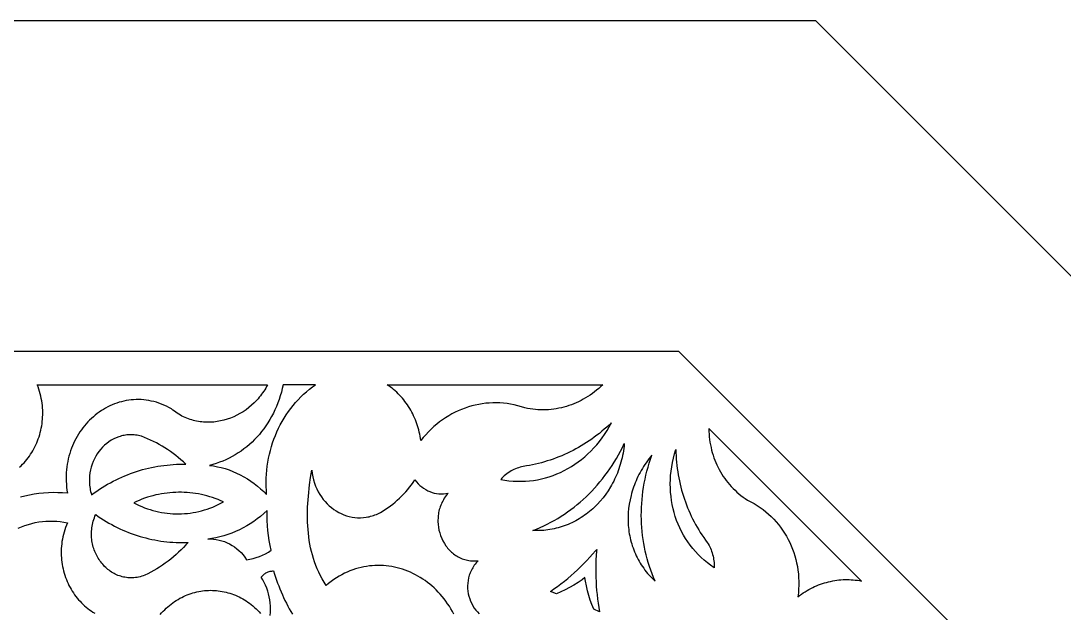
# Model space of a CAD drawing. Extents: x -3069 to -2029, y 258 to 1298.
# Drawn here: x -2453.9 to -2296.3, y 1208.2 to 1297.8 of the extents above; entities that cross this region are included whole.
import ezdxf

# ---------------------------------------------------------------- set-up
doc = ezdxf.new("R2010")
doc.units = 0
doc.layers.add('LAYER_1', color=18, linetype='CONTINUOUS')
doc.layers.add('LAYER_2', color=174, linetype='CONTINUOUS')

msp = doc.modelspace()

# ---------------------------------------------------------------- linework, layer by layer
at = {"layer": 'LAYER_1'}
for points in [[(-2333.8, 257.75), (-2029.19, 562.36), (-2029.19, 993.14), (-2333.8, 1297.75), (-2764.58, 1297.75), (-3069.19, 993.14), (-3069.19, 562.36), (-2764.58, 257.75)], [(-2414.2, 1242.74), (-2414.29, 1242.72), (-2414.41, 1242.15), (-2414.55, 1241.59), (-2414.71, 1241.04), (-2414.89, 1240.5), (-2415.08, 1239.97), (-2415.29, 1239.44), (-2415.52, 1238.93), (-2415.76, 1238.43), (-2416.02, 1237.93), (-2416.29, 1237.45), (-2416.58, 1236.98), (-2416.88, 1236.53), (-2417.2, 1236.08), (-2417.53, 1235.65), (-2417.87, 1235.23), (-2418.23, 1234.83), (-2418.6, 1234.44), (-2418.98, 1234.06), (-2419.38, 1233.7), (-2419.78, 1233.36), (-2420.2, 1233.03), (-2420.63, 1232.71), (-2421.06, 1232.42), (-2421.51, 1232.14), (-2421.97, 1231.87), (-2422.44, 1231.63), (-2422.92, 1231.4), (-2423.4, 1231.19), (-2423.9, 1231), (-2424.4, 1230.82), (-2424.91, 1230.67), (-2425.43, 1230.54), (-2424.82, 1230.45), (-2424.22, 1230.34), (-2423.63, 1230.2), (-2423.04, 1230.04), (-2422.46, 1229.84), (-2421.88, 1229.63), (-2421.32, 1229.38), (-2420.76, 1229.12), (-2420.22, 1228.82), (-2419.69, 1228.51), (-2419.17, 1228.17), (-2418.66, 1227.8), (-2418.16, 1227.41), (-2417.68, 1227), (-2417.22, 1226.57), (-2416.77, 1226.11), (-2416.81, 1226.74), (-2416.84, 1227.36), (-2416.85, 1227.98), (-2416.84, 1228.6), (-2416.81, 1229.21), (-2416.75, 1229.82), (-2416.68, 1230.43), (-2416.59, 1231.03), (-2416.49, 1231.63), (-2416.36, 1232.22), (-2416.21, 1232.8), (-2416.05, 1233.38), (-2415.87, 1233.95), (-2415.67, 1234.51), (-2415.46, 1235.06), (-2415.22, 1235.61), (-2414.97, 1236.14), (-2414.71, 1236.67), (-2414.43, 1237.19), (-2414.13, 1237.69), (-2413.81, 1238.19), (-2413.48, 1238.67), (-2413.14, 1239.14), (-2412.78, 1239.6), (-2412.4, 1240.04), (-2412.01, 1240.47), (-2411.6, 1240.89), (-2411.18, 1241.29), (-2410.75, 1241.68), (-2410.3, 1242.05), (-2409.84, 1242.4), (-2409.37, 1242.74)], [(-2398.58, 1242.74), (-2365.98, 1242.74), (-2366.28, 1242.45), (-2366.59, 1242.17), (-2366.91, 1241.91), (-2367.23, 1241.65), (-2367.55, 1241.41), (-2367.89, 1241.17), (-2368.23, 1240.95), (-2368.57, 1240.74), (-2368.92, 1240.54), (-2369.27, 1240.35), (-2369.63, 1240.17), (-2369.99, 1240.01), (-2370.36, 1239.85), (-2370.73, 1239.71), (-2371.1, 1239.58), (-2371.48, 1239.46), (-2371.86, 1239.35), (-2372.24, 1239.26), (-2372.62, 1239.17), (-2373.01, 1239.1), (-2373.4, 1239.04), (-2373.79, 1239), (-2374.18, 1238.96), (-2374.58, 1238.94), (-2374.97, 1238.93), (-2375.37, 1238.93), (-2375.77, 1238.95), (-2376.16, 1238.98), (-2376.56, 1239.02), (-2376.96, 1239.07), (-2377.35, 1239.14), (-2377.75, 1239.22), (-2378.28, 1239.39), (-2378.82, 1239.55), (-2379.36, 1239.68), (-2379.9, 1239.78), (-2380.44, 1239.87), (-2380.98, 1239.93), (-2381.52, 1239.97), (-2382.06, 1239.99), (-2382.6, 1239.99), (-2383.13, 1239.96), (-2383.67, 1239.92), (-2384.2, 1239.85), (-2384.73, 1239.76), (-2385.25, 1239.65), (-2385.78, 1239.52), (-2386.29, 1239.37), (-2386.8, 1239.2), (-2387.31, 1239.01), (-2387.81, 1238.79), (-2388.3, 1238.56), (-2388.78, 1238.31), (-2389.26, 1238.04), (-2389.73, 1237.75), (-2390.19, 1237.44), (-2390.64, 1237.11), (-2391.07, 1236.76), (-2391.5, 1236.39), (-2391.92, 1236), (-2392.33, 1235.6), (-2392.72, 1235.18), (-2393.1, 1234.73), (-2393.47, 1234.28), (-2393.52, 1234.61), (-2393.57, 1234.93), (-2393.63, 1235.26), (-2393.71, 1235.58), (-2393.78, 1235.9), (-2393.87, 1236.21), (-2393.97, 1236.53), (-2394.07, 1236.84), (-2394.18, 1237.14), (-2394.3, 1237.44), (-2394.42, 1237.74), (-2394.56, 1238.03), (-2394.7, 1238.32), (-2394.84, 1238.6), (-2395, 1238.88), (-2395.16, 1239.15), (-2395.32, 1239.42), (-2395.5, 1239.68), (-2395.68, 1239.94), (-2395.87, 1240.2), (-2396.06, 1240.44), (-2396.26, 1240.68), (-2396.47, 1240.92), (-2396.68, 1241.15), (-2396.9, 1241.37), (-2397.12, 1241.59), (-2397.35, 1241.8), (-2397.58, 1242), (-2397.83, 1242.19), (-2398.07, 1242.38), (-2398.32, 1242.57)], [(-2364.68, 1236.97), (-2365.03, 1236.64), (-2365.39, 1236.31), (-2365.75, 1236), (-2366.12, 1235.69), (-2366.5, 1235.38), (-2366.87, 1235.09), (-2367.26, 1234.8), (-2367.64, 1234.52), (-2368.04, 1234.25), (-2368.43, 1233.99), (-2368.83, 1233.74), (-2369.24, 1233.49), (-2369.64, 1233.25), (-2370.06, 1233.02), (-2370.47, 1232.8), (-2370.89, 1232.59), (-2371.31, 1232.39), (-2371.74, 1232.19), (-2372.17, 1232), (-2372.6, 1231.83), (-2373.04, 1231.66), (-2373.47, 1231.5), (-2373.92, 1231.34), (-2374.36, 1231.2), (-2374.81, 1231.07), (-2375.25, 1230.94), (-2375.71, 1230.83), (-2376.16, 1230.72), (-2376.62, 1230.62), (-2377.07, 1230.53), (-2377.53, 1230.46), (-2378, 1230.39), (-2378.24, 1230.33), (-2378.48, 1230.27), (-2378.71, 1230.19), (-2378.94, 1230.11), (-2379.17, 1230.02), (-2379.4, 1229.92), (-2379.62, 1229.81), (-2379.84, 1229.69), (-2380.05, 1229.56), (-2380.26, 1229.42), (-2380.47, 1229.28), (-2380.67, 1229.12), (-2380.86, 1228.96), (-2381.05, 1228.79), (-2381.23, 1228.61), (-2381.41, 1228.42), (-2380.79, 1228.31), (-2380.16, 1228.22), (-2379.54, 1228.16), (-2378.92, 1228.13), (-2378.3, 1228.13), (-2377.68, 1228.15), (-2377.07, 1228.2), (-2376.46, 1228.27), (-2375.85, 1228.37), (-2375.25, 1228.49), (-2374.66, 1228.64), (-2374.07, 1228.82), (-2373.49, 1229.01), (-2372.92, 1229.24), (-2372.35, 1229.48), (-2371.8, 1229.75), (-2371.25, 1230.04), (-2370.72, 1230.36), (-2370.2, 1230.7), (-2369.68, 1231.06), (-2369.18, 1231.44), (-2368.7, 1231.84), (-2368.22, 1232.26), (-2367.77, 1232.71), (-2367.32, 1233.17), (-2366.89, 1233.66), (-2366.48, 1234.16), (-2366.08, 1234.69), (-2365.7, 1235.23), (-2365.34, 1235.79), (-2365, 1236.38)], [(-2326.9, 1213.05), (-2349.95, 1236.1), (-2349.94, 1235.68), (-2349.92, 1235.27), (-2349.88, 1234.86), (-2349.84, 1234.45), (-2349.78, 1234.04), (-2349.71, 1233.64), (-2349.62, 1233.25), (-2349.53, 1232.85), (-2349.43, 1232.47), (-2349.31, 1232.08), (-2349.18, 1231.7), (-2349.04, 1231.33), (-2348.89, 1230.96), (-2348.73, 1230.6), (-2348.56, 1230.24), (-2348.38, 1229.89), (-2348.19, 1229.55), (-2347.99, 1229.21), (-2347.77, 1228.88), (-2347.55, 1228.56), (-2347.32, 1228.24), (-2347.07, 1227.93), (-2346.82, 1227.63), (-2346.56, 1227.33), (-2346.28, 1227.05), (-2346, 1226.77), (-2345.71, 1226.5), (-2345.41, 1226.24), (-2345.1, 1225.99), (-2344.78, 1225.74), (-2344.45, 1225.51), (-2344.12, 1225.28), (-2343.62, 1225.03), (-2343.13, 1224.76), (-2342.66, 1224.47), (-2342.2, 1224.17), (-2341.76, 1223.85), (-2341.33, 1223.51), (-2340.92, 1223.16), (-2340.52, 1222.79), (-2340.15, 1222.41), (-2339.78, 1222.01), (-2339.44, 1221.6), (-2339.11, 1221.17), (-2338.8, 1220.74), (-2338.5, 1220.29), (-2338.23, 1219.83), (-2337.97, 1219.35), (-2337.73, 1218.87), (-2337.51, 1218.38), (-2337.31, 1217.87), (-2337.12, 1217.36), (-2336.96, 1216.84), (-2336.81, 1216.31), (-2336.69, 1215.78), (-2336.58, 1215.23), (-2336.5, 1214.68), (-2336.43, 1214.12), (-2336.39, 1213.56), (-2336.37, 1212.99), (-2336.37, 1212.42), (-2336.39, 1211.84), (-2336.43, 1211.26), (-2336.5, 1210.68), (-2336.23, 1210.88), (-2335.96, 1211.07), (-2335.68, 1211.26), (-2335.41, 1211.43), (-2335.12, 1211.6), (-2334.84, 1211.76), (-2334.55, 1211.92), (-2334.26, 1212.06), (-2333.97, 1212.2), (-2333.67, 1212.33), (-2333.37, 1212.45), (-2333.07, 1212.56), (-2332.77, 1212.67), (-2332.47, 1212.76), (-2332.16, 1212.85), (-2331.85, 1212.93), (-2331.55, 1213), (-2331.24, 1213.07), (-2330.93, 1213.12), (-2330.62, 1213.17), (-2330.3, 1213.21), (-2329.99, 1213.23), (-2329.68, 1213.26), (-2329.37, 1213.27), (-2329.06, 1213.27), (-2328.75, 1213.26), (-2328.43, 1213.25), (-2328.13, 1213.23), (-2327.82, 1213.2), (-2327.51, 1213.16), (-2327.2, 1213.11)], [(-2428.99, 1230.71), (-2429.36, 1231.06), (-2429.74, 1231.4), (-2430.12, 1231.72), (-2430.51, 1232.04), (-2430.91, 1232.34), (-2431.32, 1232.64), (-2431.73, 1232.92), (-2432.15, 1233.19), (-2432.57, 1233.45), (-2433, 1233.7), (-2433.44, 1233.94), (-2433.88, 1234.16), (-2434.32, 1234.37), (-2434.77, 1234.57), (-2435.23, 1234.76), (-2435.69, 1234.94), (-2435.92, 1235), (-2436.14, 1235.05), (-2436.36, 1235.09), (-2436.59, 1235.12), (-2436.81, 1235.14), (-2437.03, 1235.16), (-2437.24, 1235.16), (-2437.46, 1235.16), (-2437.67, 1235.15), (-2437.89, 1235.13), (-2438.1, 1235.1), (-2438.31, 1235.07), (-2438.51, 1235.03), (-2438.72, 1234.98), (-2438.92, 1234.92), (-2439.12, 1234.86), (-2439.51, 1234.71), (-2439.88, 1234.53), (-2440.25, 1234.33), (-2440.6, 1234.1), (-2440.93, 1233.85), (-2441.26, 1233.58), (-2441.56, 1233.28), (-2441.85, 1232.97), (-2442.11, 1232.63), (-2442.36, 1232.28), (-2442.59, 1231.91), (-2442.8, 1231.53), (-2442.98, 1231.13), (-2443.14, 1230.71), (-2443.28, 1230.29), (-2443.39, 1229.85), (-2443.47, 1229.41), (-2443.53, 1228.95), (-2443.56, 1228.49), (-2443.56, 1228.01), (-2443.54, 1227.78), (-2443.53, 1227.54), (-2443.5, 1227.3), (-2443.46, 1227.06), (-2443.42, 1226.82), (-2443.37, 1226.57), (-2443.31, 1226.33), (-2443.24, 1226.09), (-2442.85, 1226.38), (-2442.44, 1226.66), (-2442.04, 1226.93), (-2441.63, 1227.19), (-2441.22, 1227.44), (-2440.8, 1227.68), (-2440.38, 1227.92), (-2439.95, 1228.14), (-2439.53, 1228.36), (-2439.09, 1228.57), (-2438.66, 1228.76), (-2438.22, 1228.95), (-2437.78, 1229.13), (-2437.34, 1229.3), (-2436.89, 1229.46), (-2436.44, 1229.61), (-2435.99, 1229.75), (-2435.53, 1229.89), (-2435.08, 1230.01), (-2434.62, 1230.12), (-2434.16, 1230.22), (-2433.69, 1230.32), (-2433.23, 1230.4), (-2432.76, 1230.48), (-2432.3, 1230.54), (-2431.83, 1230.59), (-2431.36, 1230.64), (-2430.88, 1230.67), (-2430.41, 1230.7), (-2429.94, 1230.71), (-2429.46, 1230.72)], [(-2362.73, 1233.82), (-2362.77, 1233.46), (-2362.81, 1233.1), (-2362.86, 1232.74), (-2362.92, 1232.39), (-2362.99, 1232.04), (-2363.06, 1231.7), (-2363.14, 1231.36), (-2363.23, 1231.02), (-2363.33, 1230.68), (-2363.43, 1230.35), (-2363.54, 1230.02), (-2363.66, 1229.7), (-2363.78, 1229.38), (-2363.91, 1229.07), (-2364.04, 1228.76), (-2364.19, 1228.45), (-2364.33, 1228.15), (-2364.49, 1227.85), (-2364.65, 1227.56), (-2364.82, 1227.27), (-2365.17, 1226.71), (-2365.54, 1226.16), (-2365.94, 1225.64), (-2366.36, 1225.14), (-2366.79, 1224.67), (-2367.02, 1224.44), (-2367.25, 1224.21), (-2367.49, 1223.99), (-2367.73, 1223.78), (-2367.97, 1223.57), (-2368.22, 1223.37), (-2368.47, 1223.18), (-2368.73, 1222.99), (-2368.99, 1222.81), (-2369.26, 1222.64), (-2369.53, 1222.47), (-2369.8, 1222.31), (-2370.07, 1222.15), (-2370.35, 1222.01), (-2370.64, 1221.87), (-2370.93, 1221.74), (-2371.22, 1221.61), (-2371.51, 1221.49), (-2371.81, 1221.38), (-2372.1, 1221.28), (-2372.41, 1221.18), (-2372.71, 1221.1), (-2373.02, 1221.02), (-2373.33, 1220.95), (-2373.64, 1220.88), (-2373.96, 1220.83), (-2374.27, 1220.78), (-2374.59, 1220.74), (-2374.91, 1220.71), (-2375.24, 1220.69), (-2375.56, 1220.68), (-2375.89, 1220.67), (-2376.22, 1220.68), (-2376.55, 1220.69), (-2375.99, 1220.91), (-2375.44, 1221.15), (-2374.9, 1221.39), (-2374.36, 1221.66), (-2373.83, 1221.93), (-2373.31, 1222.22), (-2372.79, 1222.52), (-2372.28, 1222.84), (-2371.78, 1223.16), (-2371.29, 1223.5), (-2370.8, 1223.86), (-2370.32, 1224.22), (-2369.86, 1224.6), (-2369.39, 1224.99), (-2368.94, 1225.39), (-2368.5, 1225.8), (-2368.06, 1226.22), (-2367.64, 1226.66), (-2367.22, 1227.1), (-2366.81, 1227.56), (-2366.41, 1228.03), (-2366.03, 1228.5), (-2365.65, 1228.99), (-2365.28, 1229.49), (-2364.92, 1230), (-2364.58, 1230.51), (-2364.24, 1231.04), (-2363.92, 1231.58), (-2363.6, 1232.12), (-2363.3, 1232.68), (-2363.01, 1233.24)], [(-2354.95, 1232.94), (-2354.93, 1232.46), (-2354.91, 1231.97), (-2354.88, 1231.49), (-2354.84, 1231.01), (-2354.79, 1230.53), (-2354.73, 1230.06), (-2354.66, 1229.58), (-2354.58, 1229.11), (-2354.5, 1228.64), (-2354.4, 1228.18), (-2354.3, 1227.72), (-2354.19, 1227.26), (-2354.07, 1226.8), (-2353.94, 1226.35), (-2353.8, 1225.9), (-2353.65, 1225.45), (-2353.5, 1225.01), (-2353.34, 1224.57), (-2353.16, 1224.13), (-2352.98, 1223.7), (-2352.8, 1223.27), (-2352.6, 1222.85), (-2352.4, 1222.43), (-2352.18, 1222.02), (-2351.96, 1221.61), (-2351.73, 1221.2), (-2351.49, 1220.8), (-2351.25, 1220.4), (-2351, 1220.01), (-2350.73, 1219.62), (-2350.47, 1219.24), (-2350.19, 1218.87), (-2350.06, 1218.66), (-2349.93, 1218.44), (-2349.82, 1218.23), (-2349.71, 1218), (-2349.62, 1217.78), (-2349.53, 1217.54), (-2349.45, 1217.31), (-2349.38, 1217.07), (-2349.32, 1216.83), (-2349.27, 1216.58), (-2349.23, 1216.34), (-2349.19, 1216.09), (-2349.17, 1215.83), (-2349.16, 1215.58), (-2349.15, 1215.32), (-2349.16, 1215.06), (-2349.68, 1215.43), (-2350.18, 1215.81), (-2350.67, 1216.21), (-2351.13, 1216.62), (-2351.57, 1217.06), (-2351.99, 1217.51), (-2352.39, 1217.98), (-2352.77, 1218.46), (-2353.13, 1218.96), (-2353.47, 1219.47), (-2353.78, 1220), (-2354.07, 1220.53), (-2354.34, 1221.08), (-2354.59, 1221.65), (-2354.82, 1222.22), (-2355.02, 1222.8), (-2355.2, 1223.39), (-2355.35, 1223.99), (-2355.48, 1224.6), (-2355.59, 1225.22), (-2355.67, 1225.84), (-2355.73, 1226.47), (-2355.77, 1227.1), (-2355.78, 1227.74), (-2355.76, 1228.39), (-2355.73, 1229.03), (-2355.66, 1229.68), (-2355.57, 1230.33), (-2355.45, 1230.99), (-2355.31, 1231.64), (-2355.14, 1232.29)], [(-2358.56, 1232.09), (-2358.78, 1231.81), (-2359.01, 1231.52), (-2359.22, 1231.23), (-2359.43, 1230.94), (-2359.63, 1230.65), (-2359.82, 1230.35), (-2360, 1230.05), (-2360.18, 1229.75), (-2360.35, 1229.45), (-2360.51, 1229.14), (-2360.67, 1228.83), (-2360.81, 1228.52), (-2360.95, 1228.21), (-2361.08, 1227.9), (-2361.21, 1227.58), (-2361.32, 1227.26), (-2361.43, 1226.95), (-2361.53, 1226.63), (-2361.62, 1226.3), (-2361.71, 1225.98), (-2361.86, 1225.34), (-2361.98, 1224.69), (-2362.07, 1224.04), (-2362.13, 1223.39), (-2362.15, 1222.74), (-2362.16, 1222.42), (-2362.15, 1222.1), (-2362.14, 1221.78), (-2362.12, 1221.46), (-2362.09, 1221.14), (-2362.06, 1220.82), (-2362.02, 1220.51), (-2361.97, 1220.19), (-2361.91, 1219.88), (-2361.85, 1219.57), (-2361.78, 1219.26), (-2361.7, 1218.95), (-2361.61, 1218.65), (-2361.52, 1218.35), (-2361.41, 1218.05), (-2361.3, 1217.75), (-2361.19, 1217.46), (-2361.06, 1217.17), (-2360.93, 1216.88), (-2360.79, 1216.59), (-2360.65, 1216.31), (-2360.49, 1216.04), (-2360.33, 1215.76), (-2360.16, 1215.49), (-2359.99, 1215.23), (-2359.8, 1214.97), (-2359.61, 1214.71), (-2359.41, 1214.45), (-2359.21, 1214.21), (-2358.99, 1213.96), (-2358.77, 1213.72), (-2358.54, 1213.49), (-2358.31, 1213.26), (-2358.07, 1213.04), (-2358.3, 1213.59), (-2358.53, 1214.14), (-2358.74, 1214.7), (-2358.93, 1215.26), (-2359.11, 1215.83), (-2359.28, 1216.41), (-2359.43, 1216.99), (-2359.57, 1217.57), (-2359.69, 1218.15), (-2359.8, 1218.74), (-2359.89, 1219.34), (-2359.97, 1219.93), (-2360.04, 1220.53), (-2360.09, 1221.13), (-2360.13, 1221.74), (-2360.15, 1222.34), (-2360.16, 1222.95), (-2360.15, 1223.56), (-2360.13, 1224.17), (-2360.1, 1224.78), (-2360.05, 1225.39), (-2359.98, 1226), (-2359.91, 1226.61), (-2359.81, 1227.22), (-2359.71, 1227.84), (-2359.59, 1228.45), (-2359.45, 1229.06), (-2359.3, 1229.67), (-2359.14, 1230.27), (-2358.96, 1230.88), (-2358.76, 1231.48)], [(-2423.3, 1225.03), (-2423.7, 1225.2), (-2424.12, 1225.37), (-2424.53, 1225.53), (-2424.95, 1225.67), (-2425.37, 1225.8), (-2425.79, 1225.92), (-2426.22, 1226.03), (-2426.64, 1226.12), (-2427.07, 1226.21), (-2427.5, 1226.28), (-2427.93, 1226.34), (-2428.36, 1226.39), (-2428.79, 1226.43), (-2429.22, 1226.45), (-2429.65, 1226.47), (-2430.09, 1226.47), (-2430.52, 1226.46), (-2430.95, 1226.44), (-2431.38, 1226.4), (-2431.81, 1226.36), (-2432.24, 1226.3), (-2432.67, 1226.23), (-2433.1, 1226.15), (-2433.52, 1226.06), (-2433.95, 1225.95), (-2434.37, 1225.83), (-2434.79, 1225.71), (-2435.21, 1225.57), (-2435.62, 1225.41), (-2436.03, 1225.25), (-2436.44, 1225.08), (-2436.85, 1224.89), (-2436.45, 1224.68), (-2436.04, 1224.49), (-2435.63, 1224.31), (-2435.21, 1224.14), (-2434.79, 1223.99), (-2434.37, 1223.85), (-2433.95, 1223.72), (-2433.52, 1223.61), (-2433.09, 1223.51), (-2432.66, 1223.43), (-2432.23, 1223.35), (-2431.8, 1223.3), (-2431.36, 1223.25), (-2430.93, 1223.22), (-2430.49, 1223.21), (-2430.06, 1223.2), (-2429.62, 1223.22), (-2429.19, 1223.24), (-2428.75, 1223.28), (-2428.32, 1223.33), (-2427.89, 1223.4), (-2427.46, 1223.48), (-2427.03, 1223.57), (-2426.6, 1223.68), (-2426.18, 1223.8), (-2425.76, 1223.93), (-2425.34, 1224.08), (-2424.92, 1224.24), (-2424.51, 1224.42), (-2424.1, 1224.61), (-2423.7, 1224.81)], [(-2416.08, 1217.7), (-2416.25, 1218.44), (-2416.38, 1219.18), (-2416.5, 1219.92), (-2416.59, 1220.67), (-2416.65, 1221.42), (-2416.69, 1222.18), (-2416.71, 1222.93), (-2416.7, 1223.69), (-2417.18, 1223.25), (-2417.68, 1222.83), (-2418.19, 1222.44), (-2418.7, 1222.06), (-2419.24, 1221.71), (-2419.78, 1221.38), (-2420.33, 1221.08), (-2420.89, 1220.8), (-2421.47, 1220.54), (-2422.05, 1220.3), (-2422.63, 1220.09), (-2423.23, 1219.9), (-2423.83, 1219.74), (-2424.44, 1219.6), (-2425.06, 1219.49), (-2425.68, 1219.4), (-2425.25, 1219.41), (-2424.82, 1219.39), (-2424.39, 1219.33), (-2423.97, 1219.25), (-2423.56, 1219.15), (-2423.16, 1219.01), (-2422.76, 1218.85), (-2422.38, 1218.66), (-2422, 1218.44), (-2421.64, 1218.2), (-2421.29, 1217.94), (-2420.96, 1217.65), (-2420.64, 1217.34), (-2420.34, 1217), (-2420.06, 1216.65), (-2419.8, 1216.27), (-2419.31, 1216.35), (-2418.82, 1216.46), (-2418.34, 1216.6), (-2417.87, 1216.77), (-2417.41, 1216.96), (-2416.96, 1217.18), (-2416.51, 1217.43)], [(-2428.62, 1218.9), (-2428.97, 1218.51), (-2429.33, 1218.12), (-2429.7, 1217.75), (-2430.08, 1217.39), (-2430.47, 1217.04), (-2430.86, 1216.7), (-2431.26, 1216.37), (-2431.67, 1216.06), (-2432.09, 1215.75), (-2432.51, 1215.45), (-2432.94, 1215.17), (-2433.38, 1214.9), (-2433.82, 1214.64), (-2434.27, 1214.39), (-2434.72, 1214.15), (-2435.18, 1213.93), (-2435.42, 1213.84), (-2435.65, 1213.76), (-2435.89, 1213.7), (-2436.13, 1213.64), (-2436.36, 1213.6), (-2436.6, 1213.56), (-2436.83, 1213.54), (-2437.06, 1213.53), (-2437.29, 1213.52), (-2437.51, 1213.53), (-2437.74, 1213.55), (-2437.96, 1213.57), (-2438.18, 1213.61), (-2438.4, 1213.65), (-2438.61, 1213.7), (-2438.82, 1213.76), (-2439.03, 1213.83), (-2439.24, 1213.91), (-2439.44, 1214), (-2439.64, 1214.09), (-2439.83, 1214.19), (-2440.03, 1214.3), (-2440.21, 1214.41), (-2440.4, 1214.54), (-2440.58, 1214.67), (-2440.75, 1214.8), (-2440.92, 1214.95), (-2441.09, 1215.1), (-2441.25, 1215.25), (-2441.4, 1215.41), (-2441.55, 1215.58), (-2441.7, 1215.75), (-2441.84, 1215.93), (-2441.97, 1216.12), (-2442.1, 1216.3), (-2442.22, 1216.5), (-2442.34, 1216.7), (-2442.45, 1216.9), (-2442.55, 1217.1), (-2442.65, 1217.31), (-2442.74, 1217.53), (-2442.82, 1217.75), (-2442.9, 1217.97), (-2442.97, 1218.19), (-2443.03, 1218.42), (-2443.08, 1218.65), (-2443.13, 1218.89), (-2443.17, 1219.12), (-2443.2, 1219.36), (-2443.22, 1219.6), (-2443.24, 1219.84), (-2443.24, 1220.09), (-2443.24, 1220.33), (-2443.23, 1220.58), (-2443.21, 1220.83), (-2443.18, 1221.08), (-2443.14, 1221.33), (-2443.1, 1221.58), (-2443.04, 1221.83), (-2442.97, 1222.08), (-2442.89, 1222.33), (-2442.81, 1222.58), (-2442.71, 1222.84), (-2442.6, 1223.09), (-2442.21, 1222.81), (-2441.82, 1222.55), (-2441.42, 1222.3), (-2441.01, 1222.05), (-2440.6, 1221.81), (-2440.19, 1221.59), (-2439.78, 1221.37), (-2439.36, 1221.16), (-2438.94, 1220.95), (-2438.51, 1220.76), (-2438.09, 1220.58), (-2437.66, 1220.41), (-2437.22, 1220.24), (-2436.79, 1220.09), (-2436.35, 1219.94), (-2435.91, 1219.8), (-2435.46, 1219.67), (-2435.02, 1219.56), (-2434.57, 1219.45), (-2434.12, 1219.35), (-2433.67, 1219.26), (-2433.21, 1219.18), (-2432.76, 1219.1), (-2432.3, 1219.04), (-2431.85, 1218.99), (-2431.39, 1218.95), (-2430.93, 1218.92), (-2430.47, 1218.89), (-2430.01, 1218.88), (-2429.54, 1218.88), (-2429.08, 1218.88)], [(-2368.67, 1213.58), (-2369.11, 1213.25), (-2369.72, 1212.84), (-2370.35, 1212.44), (-2370.99, 1212.08), (-2371.64, 1211.73), (-2372.31, 1211.42), (-2372.99, 1211.13), (-2373.9, 1211.47), (-2373.36, 1211.85), (-2372.83, 1212.23), (-2372.31, 1212.63), (-2371.79, 1213.03), (-2371.28, 1213.45), (-2370.78, 1213.88), (-2370.29, 1214.31), (-2369.81, 1214.76), (-2369.33, 1215.21), (-2368.86, 1215.68), (-2368.4, 1216.15), (-2367.95, 1216.64), (-2367.51, 1217.13), (-2367.07, 1217.63), (-2366.9, 1217.84), (-2366.93, 1217.57), (-2366.98, 1216.91), (-2367.01, 1216.25), (-2367.04, 1215.59), (-2367.05, 1214.93), (-2367.04, 1214.27), (-2367.03, 1213.61), (-2367, 1212.95), (-2366.96, 1212.29), (-2366.91, 1211.64), (-2366.85, 1210.99), (-2366.77, 1210.33), (-2366.68, 1209.69), (-2366.57, 1209.04), (-2366.46, 1208.39), (-2367.35, 1208.79), (-2367.62, 1209.48), (-2367.87, 1210.17), (-2368.09, 1210.88), (-2368.28, 1211.59), (-2368.45, 1212.31), (-2368.59, 1213.04)]]:
    msp.add_lwpolyline(points, close=True, dxfattribs=at)
for points in [[(-2454.1, 1230.25), (-2453.87, 1230.47), (-2453.65, 1230.7), (-2453.43, 1230.93), (-2453.22, 1231.18), (-2453.01, 1231.42), (-2452.82, 1231.68), (-2452.63, 1231.94), (-2452.45, 1232.21), (-2452.27, 1232.48), (-2452.1, 1232.76), (-2451.95, 1233.05), (-2451.79, 1233.34), (-2451.65, 1233.64), (-2451.52, 1233.94), (-2451.39, 1234.24), (-2451.28, 1234.55), (-2451.17, 1234.87), (-2451.07, 1235.19), (-2450.98, 1235.51), (-2450.9, 1235.84), (-2450.83, 1236.16), (-2450.76, 1236.5), (-2450.71, 1236.83), (-2450.67, 1237.17), (-2450.64, 1237.51), (-2450.62, 1237.85), (-2450.6, 1238.19), (-2450.6, 1238.54), (-2450.61, 1238.89), (-2450.63, 1239.24), (-2450.66, 1239.59), (-2450.7, 1239.94), (-2450.76, 1240.29), (-2450.82, 1240.64), (-2450.9, 1240.99), (-2450.99, 1241.34), (-2451.09, 1241.69), (-2451.2, 1242.04), (-2451.32, 1242.39), (-2451.46, 1242.74), (-2416.64, 1242.74), (-2416.78, 1242.48), (-2416.92, 1242.23), (-2417.07, 1241.98), (-2417.22, 1241.74), (-2417.38, 1241.51), (-2417.55, 1241.28), (-2417.72, 1241.05), (-2417.89, 1240.83), (-2418.07, 1240.62), (-2418.26, 1240.41), (-2418.45, 1240.21), (-2418.64, 1240.01), (-2419.04, 1239.63), (-2419.46, 1239.28), (-2419.89, 1238.95), (-2420.34, 1238.65), (-2420.8, 1238.37), (-2421.27, 1238.12), (-2421.75, 1237.89), (-2422.24, 1237.69), (-2422.73, 1237.51), (-2423.24, 1237.37), (-2423.75, 1237.25), (-2424.26, 1237.16), (-2424.77, 1237.09), (-2425.29, 1237.06), (-2425.81, 1237.05), (-2426.07, 1237.06), (-2426.32, 1237.08), (-2426.58, 1237.1), (-2426.84, 1237.14), (-2427.09, 1237.18), (-2427.35, 1237.22), (-2427.6, 1237.28), (-2427.85, 1237.34), (-2428.1, 1237.41), (-2428.35, 1237.49), (-2428.6, 1237.58), (-2428.84, 1237.67), (-2429.09, 1237.77), (-2429.33, 1237.88), (-2429.57, 1238), (-2429.8, 1238.13), (-2430.04, 1238.27), (-2430.27, 1238.41), (-2430.49, 1238.56), (-2430.72, 1238.72), (-2430.94, 1238.89), (-2431.15, 1239.07), (-2431.53, 1239.28), (-2431.91, 1239.48), (-2432.29, 1239.65), (-2432.67, 1239.81), (-2433.06, 1239.95), (-2433.44, 1240.08), (-2433.82, 1240.18), (-2434.21, 1240.27), (-2434.59, 1240.35), (-2434.97, 1240.41), (-2435.35, 1240.45), (-2435.73, 1240.48), (-2436.11, 1240.49), (-2436.49, 1240.49), (-2436.87, 1240.47), (-2437.24, 1240.44), (-2437.61, 1240.39), (-2437.98, 1240.33), (-2438.34, 1240.26), (-2438.7, 1240.17), (-2439.06, 1240.07), (-2439.41, 1239.96), (-2439.76, 1239.83), (-2440.11, 1239.69), (-2440.45, 1239.54), (-2440.78, 1239.37), (-2441.11, 1239.19), (-2441.43, 1239.01), (-2441.75, 1238.81), (-2442.06, 1238.59), (-2442.37, 1238.37), (-2442.67, 1238.14), (-2442.96, 1237.89), (-2443.24, 1237.64), (-2443.52, 1237.38), (-2443.78, 1237.1), (-2444.04, 1236.82), (-2444.29, 1236.52), (-2444.54, 1236.22), (-2444.77, 1235.91), (-2444.99, 1235.59), (-2445.21, 1235.26), (-2445.41, 1234.92), (-2445.6, 1234.57), (-2445.79, 1234.22), (-2445.96, 1233.86), (-2446.12, 1233.49), (-2446.27, 1233.12), (-2446.41, 1232.73), (-2446.53, 1232.34), (-2446.65, 1231.95), (-2446.75, 1231.55), (-2446.83, 1231.14), (-2446.91, 1230.72), (-2446.97, 1230.3), (-2447.02, 1229.88), (-2447.05, 1229.45), (-2447.07, 1229.02), (-2447.08, 1228.58), (-2447.07, 1228.13), (-2447.04, 1227.68), (-2447, 1227.23), (-2446.95, 1226.78), (-2446.88, 1226.32), (-2447.6, 1226.38), (-2448.32, 1226.41), (-2449.03, 1226.42), (-2449.75, 1226.4), (-2450.47, 1226.35), (-2451.18, 1226.28), (-2451.89, 1226.17), (-2452.6, 1226.05), (-2453.3, 1225.89), (-2453.99, 1225.71)], [(-2388.47, 1208.02), (-2388.69, 1208.43), (-2388.92, 1208.84), (-2389.16, 1209.24), (-2389.42, 1209.62), (-2389.68, 1210), (-2389.96, 1210.36), (-2390.24, 1210.71), (-2390.53, 1211.05), (-2390.84, 1211.38), (-2391.15, 1211.7), (-2391.47, 1212.01), (-2391.8, 1212.3), (-2392.13, 1212.58), (-2392.48, 1212.85), (-2392.83, 1213.11), (-2393.18, 1213.35), (-2393.55, 1213.58), (-2393.92, 1213.8), (-2394.29, 1214.01), (-2394.67, 1214.2), (-2395.06, 1214.38), (-2395.45, 1214.54), (-2395.85, 1214.69), (-2396.24, 1214.83), (-2396.65, 1214.95), (-2397.05, 1215.06), (-2397.46, 1215.16), (-2397.88, 1215.24), (-2398.29, 1215.3), (-2398.71, 1215.35), (-2399.13, 1215.39), (-2399.55, 1215.41), (-2399.97, 1215.41), (-2400.4, 1215.4), (-2400.82, 1215.37), (-2401.24, 1215.33), (-2401.67, 1215.27), (-2402.09, 1215.2), (-2402.51, 1215.11), (-2402.93, 1215), (-2403.35, 1214.88), (-2403.77, 1214.74), (-2404.19, 1214.58), (-2404.6, 1214.41), (-2405.01, 1214.22), (-2405.42, 1214.01), (-2405.83, 1213.78), (-2406.23, 1213.54), (-2406.63, 1213.27), (-2407.02, 1212.99), (-2407.41, 1212.69), (-2407.79, 1212.38), (-2408.1, 1212.87), (-2408.39, 1213.36), (-2408.65, 1213.86), (-2408.9, 1214.37), (-2409.13, 1214.88), (-2409.34, 1215.4), (-2409.53, 1215.93), (-2409.71, 1216.46), (-2409.86, 1216.99), (-2410, 1217.53), (-2410.13, 1218.07), (-2410.24, 1218.61), (-2410.33, 1219.16), (-2410.41, 1219.71), (-2410.47, 1220.27), (-2410.52, 1220.82), (-2410.56, 1221.38), (-2410.59, 1221.94), (-2410.6, 1222.51), (-2410.61, 1223.07), (-2410.6, 1223.63), (-2410.58, 1224.2), (-2410.55, 1224.76), (-2410.52, 1225.33), (-2410.47, 1225.9), (-2410.42, 1226.46), (-2410.36, 1227.02), (-2410.29, 1227.59), (-2410.13, 1228.71), (-2409.95, 1229.82), (-2409.89, 1229.31), (-2409.8, 1228.81), (-2409.69, 1228.33), (-2409.54, 1227.86), (-2409.38, 1227.41), (-2409.19, 1226.97), (-2408.98, 1226.55), (-2408.75, 1226.15), (-2408.5, 1225.77), (-2408.23, 1225.4), (-2407.94, 1225.06), (-2407.64, 1224.73), (-2407.31, 1224.43), (-2406.98, 1224.15), (-2406.63, 1223.88), (-2406.26, 1223.65), (-2405.89, 1223.43), (-2405.5, 1223.24), (-2405.11, 1223.07), (-2404.7, 1222.93), (-2404.29, 1222.82), (-2403.87, 1222.73), (-2403.45, 1222.67), (-2403.02, 1222.63), (-2402.59, 1222.62), (-2402.15, 1222.65), (-2401.72, 1222.7), (-2401.5, 1222.74), (-2401.28, 1222.78), (-2401.06, 1222.84), (-2400.84, 1222.9), (-2400.63, 1222.97), (-2400.41, 1223.04), (-2400.19, 1223.13), (-2399.98, 1223.22), (-2399.76, 1223.32), (-2399.55, 1223.43), (-2399.17, 1223.66), (-2398.79, 1223.9), (-2398.43, 1224.15), (-2398.07, 1224.41), (-2397.71, 1224.68), (-2397.37, 1224.97), (-2397.03, 1225.26), (-2396.7, 1225.57), (-2396.38, 1225.88), (-2396.06, 1226.21), (-2395.76, 1226.54), (-2395.46, 1226.88), (-2395.17, 1227.24), (-2394.89, 1227.6), (-2394.62, 1227.97), (-2394.36, 1228.35), (-2394.13, 1228.05), (-2393.88, 1227.77), (-2393.62, 1227.51), (-2393.34, 1227.28), (-2393.05, 1227.07), (-2392.74, 1226.88), (-2392.43, 1226.71), (-2392.11, 1226.57), (-2391.78, 1226.45), (-2391.44, 1226.36), (-2391.1, 1226.29), (-2390.75, 1226.25), (-2390.4, 1226.23), (-2390.05, 1226.24), (-2389.69, 1226.28), (-2389.34, 1226.35), (-2389.5, 1226.16), (-2389.65, 1225.96), (-2389.8, 1225.76), (-2389.93, 1225.56), (-2390.05, 1225.35), (-2390.17, 1225.15), (-2390.28, 1224.93), (-2390.37, 1224.72), (-2390.46, 1224.51), (-2390.54, 1224.29), (-2390.61, 1224.07), (-2390.68, 1223.85), (-2390.73, 1223.63), (-2390.78, 1223.41), (-2390.82, 1223.18), (-2390.85, 1222.96), (-2390.87, 1222.74), (-2390.88, 1222.51), (-2390.89, 1222.29), (-2390.89, 1222.06), (-2390.87, 1221.62), (-2390.81, 1221.18), (-2390.73, 1220.75), (-2390.62, 1220.32), (-2390.49, 1219.91), (-2390.32, 1219.5), (-2390.14, 1219.11), (-2389.92, 1218.74), (-2389.69, 1218.38), (-2389.56, 1218.21), (-2389.43, 1218.04), (-2389.29, 1217.88), (-2389.15, 1217.72), (-2389, 1217.57), (-2388.84, 1217.42), (-2388.69, 1217.29), (-2388.52, 1217.15), (-2388.35, 1217.03), (-2388.18, 1216.91), (-2388, 1216.8), (-2387.82, 1216.69), (-2387.63, 1216.59), (-2387.44, 1216.5), (-2387.24, 1216.42), (-2387.04, 1216.35), (-2386.84, 1216.28), (-2386.63, 1216.23), (-2386.41, 1216.18), (-2386.2, 1216.14), (-2385.98, 1216.11), (-2385.75, 1216.09), (-2385.53, 1216.08), (-2385.29, 1216.08), (-2385.06, 1216.09), (-2384.82, 1216.11), (-2384.98, 1215.95), (-2385.13, 1215.78), (-2385.27, 1215.61), (-2385.4, 1215.43), (-2385.52, 1215.25), (-2385.64, 1215.07), (-2385.74, 1214.88), (-2385.84, 1214.7), (-2385.93, 1214.51), (-2386.01, 1214.31), (-2386.08, 1214.12), (-2386.15, 1213.92), (-2386.21, 1213.73), (-2386.26, 1213.53), (-2386.34, 1213.13), (-2386.38, 1212.73), (-2386.4, 1212.33), (-2386.4, 1211.92), (-2386.36, 1211.53), (-2386.3, 1211.13), (-2386.21, 1210.75), (-2386.09, 1210.37), (-2385.96, 1210), (-2385.79, 1209.64), (-2385.61, 1209.3), (-2385.4, 1208.97), (-2385.17, 1208.66), (-2384.92, 1208.37), (-2384.65, 1208.1)], [(-2454.31, 1221.02), (-2453.81, 1221.24), (-2453.3, 1221.44), (-2452.78, 1221.61), (-2452.26, 1221.76), (-2451.73, 1221.88), (-2451.2, 1221.98), (-2450.66, 1222.05), (-2450.12, 1222.1), (-2449.58, 1222.12), (-2449.04, 1222.12), (-2448.5, 1222.09), (-2447.96, 1222.04), (-2447.42, 1221.96), (-2446.88, 1221.85), (-2447.03, 1221.5), (-2447.16, 1221.15), (-2447.28, 1220.8), (-2447.39, 1220.44), (-2447.48, 1220.09), (-2447.57, 1219.74), (-2447.64, 1219.38), (-2447.7, 1219.03), (-2447.74, 1218.68), (-2447.78, 1218.32), (-2447.8, 1217.97), (-2447.82, 1217.62), (-2447.82, 1217.27), (-2447.81, 1216.93), (-2447.79, 1216.58), (-2447.76, 1216.24), (-2447.72, 1215.9), (-2447.67, 1215.56), (-2447.61, 1215.23), (-2447.54, 1214.89), (-2447.46, 1214.57), (-2447.37, 1214.24), (-2447.27, 1213.92), (-2447.16, 1213.6), (-2447.04, 1213.29), (-2446.92, 1212.99), (-2446.78, 1212.68), (-2446.64, 1212.39), (-2446.48, 1212.09), (-2446.32, 1211.81), (-2446.15, 1211.53), (-2445.98, 1211.25), (-2445.79, 1210.98), (-2445.6, 1210.72), (-2445.4, 1210.47), (-2445.19, 1210.22), (-2444.97, 1209.98), (-2444.75, 1209.75), (-2444.52, 1209.52), (-2444.29, 1209.3), (-2444.05, 1209.09), (-2443.8, 1208.89), (-2443.54, 1208.7), (-2443.28, 1208.52), (-2443.02, 1208.35), (-2442.75, 1208.18)], [(-2416.23, 1207.86), (-2416.19, 1208.33), (-2416.18, 1208.8), (-2416.19, 1209.26), (-2416.23, 1209.73), (-2416.29, 1210.19), (-2416.37, 1210.64), (-2416.48, 1211.09), (-2416.6, 1211.54), (-2416.76, 1211.97), (-2416.93, 1212.4), (-2417.13, 1212.82), (-2417.34, 1213.22), (-2417.59, 1213.62), (-2417.5, 1213.73), (-2417.41, 1213.84), (-2417.31, 1213.94), (-2417.21, 1214.04), (-2417.11, 1214.12), (-2416.99, 1214.2), (-2416.88, 1214.28), (-2416.76, 1214.34), (-2416.64, 1214.4), (-2416.52, 1214.45), (-2416.39, 1214.49), (-2416.26, 1214.52), (-2416.13, 1214.55), (-2416, 1214.56), (-2415.86, 1214.57), (-2415.73, 1214.57), (-2415.59, 1214.11), (-2415.44, 1213.65), (-2415.29, 1213.2), (-2415.12, 1212.75), (-2414.95, 1212.3), (-2414.78, 1211.86), (-2414.59, 1211.41), (-2414.4, 1210.98), (-2414.21, 1210.54), (-2414, 1210.12), (-2413.79, 1209.69), (-2413.57, 1209.27), (-2413.35, 1208.85), (-2413.12, 1208.44), (-2412.88, 1208.03)], [(-2432.86, 1207.97), (-2432.64, 1208.22), (-2432.41, 1208.47), (-2432.18, 1208.71), (-2431.94, 1208.94), (-2431.7, 1209.16), (-2431.45, 1209.37), (-2431.2, 1209.57), (-2430.94, 1209.77), (-2430.68, 1209.95), (-2430.42, 1210.12), (-2430.15, 1210.28), (-2429.88, 1210.44), (-2429.61, 1210.58), (-2429.33, 1210.72), (-2429.05, 1210.85), (-2428.77, 1210.96), (-2428.49, 1211.07), (-2428.2, 1211.17), (-2427.91, 1211.26), (-2427.62, 1211.34), (-2427.33, 1211.41), (-2427.04, 1211.47), (-2426.74, 1211.52), (-2426.45, 1211.57), (-2426.15, 1211.6), (-2425.86, 1211.62), (-2425.56, 1211.64), (-2425.26, 1211.65), (-2424.97, 1211.64), (-2424.67, 1211.63), (-2424.37, 1211.61), (-2424.08, 1211.58), (-2423.78, 1211.54), (-2423.49, 1211.49), (-2423.2, 1211.43), (-2422.91, 1211.37), (-2422.62, 1211.29), (-2422.33, 1211.21), (-2422.04, 1211.11), (-2421.76, 1211.01), (-2421.48, 1210.9), (-2421.2, 1210.78), (-2420.93, 1210.65), (-2420.65, 1210.51), (-2420.38, 1210.36), (-2420.12, 1210.2), (-2419.86, 1210.04), (-2419.6, 1209.86), (-2419.34, 1209.68), (-2419.09, 1209.48), (-2418.85, 1209.28), (-2418.61, 1209.07), (-2418.37, 1208.85), (-2418.14, 1208.62), (-2417.91, 1208.39), (-2417.69, 1208.14)]]:
    msp.add_lwpolyline(points, dxfattribs=at)
at = {"layer": 'LAYER_2'}
msp.add_lwpolyline([(-2354.51, 307.75), (-2079.19, 583.07), (-2079.19, 972.43), (-2354.51, 1247.75), (-2743.87, 1247.75), (-3019.19, 972.43), (-3019.19, 583.07), (-2743.87, 307.75)], close=True, dxfattribs=at)

doc.saveas('drawing.dxf')
